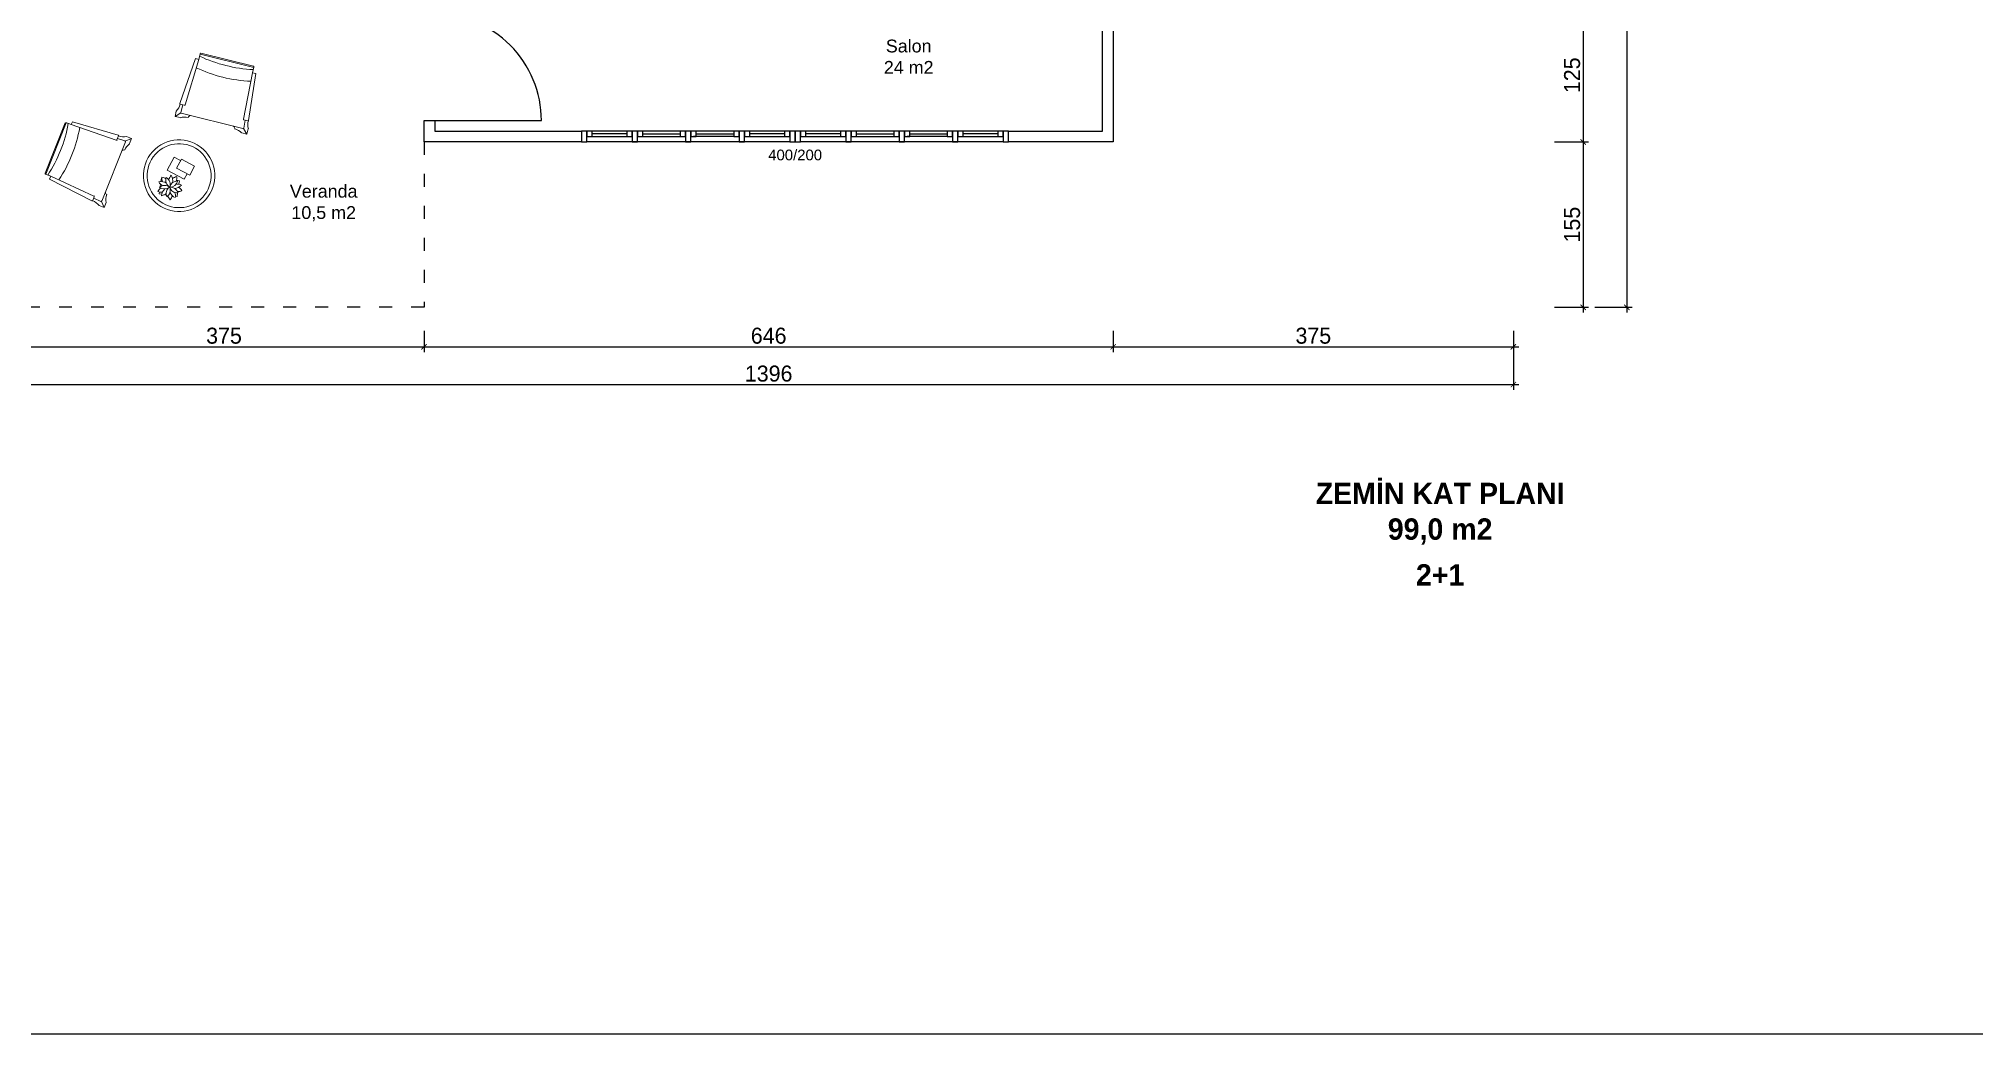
# Model space of a CAD drawing. Header units: inches. Extents: x 321 to 21697, y 7 to 6462.
# Drawn here: x 11704 to 13519, y 7 to 940 of the extents above; entities that cross this region are included whole.
import ezdxf

# ---------------------------------------------------------------- set-up
doc = ezdxf.new("R2010")
doc.units = ezdxf.units.IN
doc.header["$MEASUREMENT"] = 0
doc.linetypes.add('ACAD_ISO03W100', pattern=[30, 12, -18])
doc.layers.add('Kapı', color=154, linetype='Continuous', true_color=0x0c4697)
doc.layers.add('Pencere', color=141, linetype='Continuous')
doc.layers.add('Veranda', color=31, linetype='Continuous')
doc.layers.add('tefris', color=8, linetype='Continuous', lineweight=5)
doc.styles.add('DIŞ ÖLÇÜ', font='FRAMDCN.TTF', dxfattribs={"height": 15})
doc.styles.get("Standard").update_dxf_attribs({"font": 'arial.ttf'})
doc.dimstyles.new('YAZI STİLİ', dxfattribs={"dimscale": 0.5, "dimtxt": 15, "dimasz": 10, "dimexe": 10, "dimexo": 10, "dimgap": 5, "dimtad": 1, "dimdec": 0, "dimtxsty": 'DIŞ ÖLÇÜ', "dimblk": 'ARCHTICK', "dimcen": 2.5, "dimdle": 10, "dimadec": 0, "dimazin": 0, "dimtfac": 1, "dimtdec": 0, "dimtix": 1, "dimtmove": 0, "dimatfit": 3, "dimldrblk": 'ARCHTICK', "dimfxl": 60, "dimfxlon": 1, "dimlwd": -1, "dimlwe": -1, "dimarcsym": 0})

# ---------------------------------------------------------------- blocks, each defined once
blk = doc.blocks.new('saksı masa')
at = {"lineweight": 0, "elevation": 51}
for points in [[(42694.8, -80314.2), (42694.8, -80310.9), (42697.5, -80310.9)], [(42704.7, -80310.9), (42705.4, -80310.9)], [(42707.5, -80310.9), (42707.7, -80310.9)], [(42711.4, -80310.9), (42711.8, -80310.9), (42711.8, -80314.1)], [(42711.8, -80316.5), (42711.8, -80319.2)], [(42694.8, -80321.8), (42694.8, -80321.2)], [(42696.5, -80325.8), (42694.8, -80325.8), (42694.8, -80322.4)], [(42706.8, -80325.8), (42705.2, -80325.8)], [(42711.8, -80323.9), (42711.8, -80325.8), (42709.5, -80325.8)], [(42711.8, -80319.9), (42711.8, -80320.9)]]:
    blk.add_lwpolyline(points, dxfattribs=at)
at = {"linetype": 'ByBlock', "lineweight": 0}
for centre, radius, start, end in [((42700.1, -80327.2, 51), 11.6, 118.6486, 139.7895), ((42695.4, -80323.5, 51), 9.31, 78.5069, 108.8699), ((42699.7, -80310.2, 51), 8.58, 211.3987, 260.8676), ((42703.6, -80310.8, 51), 7.29, 183.7527, 264.9553), ((42695.1, -80319.1, 51), 7.91, 7.4841, 81.2239), ((42704.6, -80309.9, 51), 7.21, 160.7524, 194.4914), ((42693.4, -80318.2, 51), 11.6, 46.6486, 67.7895), ((42709.5, -80312.5, 51), 8.58, 139.3987, 188.8676), ((42710.1, -80316.5, 51), 7.29, 111.7527, 192.9553), ((42695.5, -80312.5, 51), 9.31, 6.5068, 36.8699), ((42699.6, -80311, 51), 7.91, 295.4841, 9.2239), ((42706.7, -80324.4, 51), 7.29, 39.7527, 120.9553), ((42710.3, -80322.6, 51), 8.58, 67.3987, 116.8676), ((42711.3, -80317.1, 51), 7.21, 88.7524, 122.4914), ((42706, -80309.3, 51), 9.31, 294.5068, 324.8699), ((42700, -80309, 51), 11.6, 334.6486, 355.7895), ((42695.6, -80314, 51), 7.21, 232.7524, 266.4914), ((42701.5, -80325.9, 51), 7.91, 79.4841, 153.2239), ((42696.3, -80315.3, 51), 7.29, 255.7527, 336.9553), ((42705.7, -80327, 51), 9.31, 150.5068, 180.8699), ((42694.4, -80318.8, 51), 8.58, 283.3987, 332.8676), ((42710.7, -80323.7, 51), 11.6, 190.6486, 211.7895), ((42696.8, -80323.8, 51), 7.21, 304.7524, 338.4914), ((42709.9, -80321.9, 51), 7.91, 151.4841, 225.2239), ((42708.7, -80312.7, 51), 7.91, 223.4841, 297.2239), ((42698.2, -80323.6, 51), 7.29, 327.7527, 48.9553), ((42712.3, -80318.3, 51), 9.31, 222.5069, 252.8699), ((42701, -80326.5, 51), 8.58, 355.3987, 44.8676), ((42710.7, -80312.4, 51), 11.6, 262.6486, 283.7895), ((42706.5, -80325.7, 51), 7.21, 16.7524, 50.4914)]:
    blk.add_arc(centre, radius, start, end, dxfattribs=at)
blk = doc.blocks.new('sdkg')
at = {"lineweight": 0}
blk.add_lwpolyline([(-25200.4, 766.3), (-25206, 765), (-25210.2, 782.6), (-25196.9, 785.8), (-25195.4, 779.3)], dxfattribs=at)
blk.add_lwpolyline([(-25203.1, 777.5), (-25193.7, 779.7), (-25190.4, 766), (-25199.8, 763.7)], close=True, dxfattribs=at)
for major_axis in [(23.7, -23.7), (21.2, -21.2)]:
    blk.add_ellipse((-25206.7, 770.8), major_axis=major_axis, ratio=1, start_param=0.785398, end_param=7.068583, dxfattribs=at)
at = {"lineweight": 0, "xscale": -1, "rotation": 304.2121771615189}
blk.add_blockref('saksı masa', (65209.5, 10616.1, -51), dxfattribs=at)
blk = doc.blocks.new('_ArchTick')
at = {"color": 0, "linetype": 'ByBlock', "const_width": 0.15}
blk.add_lwpolyline([(-0.5, -0.5), (0.5, 0.5)], dxfattribs=at)
blk = doc.blocks.new('*D374')
at = {"color": 0, "transparency": 16777216}
for p, q in [((13192.8, 1743.4), (13192.8, 683.4)), ((13162.8, 1738.4), (13197.8, 1738.4)), ((13162.8, 688.4), (13197.8, 688.4))]:
    blk.add_line(p, q, dxfattribs=at)
at = {"layer": 'Defpoints', "color": 0, "transparency": 16777216}
for p in [(13151.9, 1738.4), (13151.9, 688.4), (13192.8, 688.4)]:
    blk.add_point(p, dxfattribs=at)
at = {"color": 0, "transparency": 16777216, "xscale": 5, "yscale": 5, "zscale": 5}
for p, rotation in [((13192.8, 1738.4), 90), ((13192.8, 688.4), 270)]:
    blk.add_blockref('_ArchTick', p, dxfattribs=dict(at, rotation=rotation))
at = {"color": 0, "transparency": 16777216, "insert": (13182.5, 1213.4), "char_height": 15, "attachment_point": 5, "rotation": 90, "style": 'DIŞ ÖLÇÜ'}
blk.add_mtext('1050', dxfattribs=at)
blk = doc.blocks.new('*D375')
at = {"color": 0, "transparency": 16777216}
for p, q in [((13125.1, 968.4), (13156.9, 968.4)), ((13151.9, 973.4), (13151.9, 838.4)), ((13125.1, 843.4), (13156.9, 843.4))]:
    blk.add_line(p, q, dxfattribs=at)
at = {"layer": 'Defpoints', "color": 0, "transparency": 16777216}
for p in [(13120.1, 968.4), (13120.1, 843.4), (13151.9, 843.4)]:
    blk.add_point(p, dxfattribs=at)
at = {"color": 0, "transparency": 16777216, "xscale": 5, "yscale": 5, "zscale": 5}
for p, rotation in [((13151.9, 968.4), 90), ((13151.9, 843.4), 270)]:
    blk.add_blockref('_ArchTick', p, dxfattribs=dict(at, rotation=rotation))
at = {"color": 0, "transparency": 16777216, "insert": (13141.6, 905.9), "char_height": 15, "attachment_point": 5, "rotation": 90, "style": 'DIŞ ÖLÇÜ'}
blk.add_mtext('125', dxfattribs=at)
blk = doc.blocks.new('*D382')
at = {"color": 0, "transparency": 16777216}
for p, q in [((11690.5, 664), (11690.5, 646.4)), ((12065.5, 664), (12065.5, 646.4)), ((11685.5, 651.4), (12070.5, 651.4))]:
    blk.add_line(p, q, dxfattribs=at)
at = {"layer": 'Defpoints', "color": 0, "transparency": 16777216}
for p in [(11690.5, 669), (12065.5, 669), (12065.5, 651.4)]:
    blk.add_point(p, dxfattribs=at)
at = {"color": 0, "transparency": 16777216, "xscale": 5, "yscale": 5, "zscale": 5, "rotation": 180}
blk.add_blockref('_ArchTick', (11690.5, 651.4), dxfattribs=at)
at = {"color": 0, "transparency": 16777216, "xscale": 5, "yscale": 5, "zscale": 5}
blk.add_blockref('_ArchTick', (12065.5, 651.4), dxfattribs=at)
at = {"color": 0, "transparency": 16777216, "insert": (11878, 661.7), "char_height": 15, "attachment_point": 5, "style": 'DIŞ ÖLÇÜ'}
blk.add_mtext('375', dxfattribs=at)
blk = doc.blocks.new('*D383')
at = {"color": 0, "transparency": 16777216}
for p, q in [((12065.5, 666.3), (12065.5, 646.4)), ((12711.5, 666.3), (12711.5, 646.4)), ((12060.5, 651.4), (12716.5, 651.4))]:
    blk.add_line(p, q, dxfattribs=at)
at = {"layer": 'Defpoints', "color": 0, "transparency": 16777216}
for p in [(12065.5, 671.3), (12711.5, 671.3), (12711.5, 651.4)]:
    blk.add_point(p, dxfattribs=at)
at = {"color": 0, "transparency": 16777216, "xscale": 5, "yscale": 5, "zscale": 5, "rotation": 180}
blk.add_blockref('_ArchTick', (12065.5, 651.4), dxfattribs=at)
at = {"color": 0, "transparency": 16777216, "xscale": 5, "yscale": 5, "zscale": 5}
blk.add_blockref('_ArchTick', (12711.5, 651.4), dxfattribs=at)
at = {"color": 0, "transparency": 16777216, "insert": (12388.5, 661.7), "char_height": 15, "attachment_point": 5, "style": 'DIŞ ÖLÇÜ'}
blk.add_mtext('646', dxfattribs=at)
blk = doc.blocks.new('*D384')
at = {"color": 0, "transparency": 16777216}
for p, q in [((11690.5, 645.1), (11690.5, 611)), ((13086.5, 646), (13086.5, 611)), ((11685.5, 616), (13091.5, 616))]:
    blk.add_line(p, q, dxfattribs=at)
at = {"layer": 'Defpoints', "color": 0, "transparency": 16777216}
for p in [(11690.5, 650.1), (13086.5, 651.4), (13086.5, 616)]:
    blk.add_point(p, dxfattribs=at)
at = {"color": 0, "transparency": 16777216, "xscale": 5, "yscale": 5, "zscale": 5, "rotation": 180}
blk.add_blockref('_ArchTick', (11690.5, 616), dxfattribs=at)
at = {"color": 0, "transparency": 16777216, "xscale": 5, "yscale": 5, "zscale": 5}
blk.add_blockref('_ArchTick', (13086.5, 616), dxfattribs=at)
at = {"color": 0, "transparency": 16777216, "insert": (12388.5, 626.2), "char_height": 15, "attachment_point": 5, "style": 'DIŞ ÖLÇÜ'}
blk.add_mtext('1396', dxfattribs=at)
blk = doc.blocks.new('*D386')
at = {"color": 0, "transparency": 16777216}
for p, q in [((13125.1, 843.4), (13156.9, 843.4)), ((13151.9, 848.4), (13151.9, 683.4)), ((13125.1, 688.4), (13156.9, 688.4))]:
    blk.add_line(p, q, dxfattribs=at)
at = {"layer": 'Defpoints', "color": 0, "transparency": 16777216}
for p in [(13120.1, 843.4), (13120.1, 688.4), (13151.9, 688.4)]:
    blk.add_point(p, dxfattribs=at)
at = {"color": 0, "transparency": 16777216, "xscale": 5, "yscale": 5, "zscale": 5}
for p, rotation in [((13151.9, 843.4), 90), ((13151.9, 688.4), 270)]:
    blk.add_blockref('_ArchTick', p, dxfattribs=dict(at, rotation=rotation))
at = {"color": 0, "transparency": 16777216, "insert": (13141.6, 765.9), "char_height": 15, "attachment_point": 5, "rotation": 90, "style": 'DIŞ ÖLÇÜ'}
blk.add_mtext('155', dxfattribs=at)
blk = doc.blocks.new('*D387')
at = {"color": 0, "transparency": 16777216}
for p, q in [((12711.5, 666.3), (12711.5, 646.4)), ((13086.5, 666.3), (13086.5, 646.4)), ((12706.5, 651.4), (13091.5, 651.4))]:
    blk.add_line(p, q, dxfattribs=at)
at = {"layer": 'Defpoints', "color": 0, "transparency": 16777216}
for p in [(12711.5, 671.3), (13086.5, 671.3), (13086.5, 651.4)]:
    blk.add_point(p, dxfattribs=at)
at = {"color": 0, "transparency": 16777216, "xscale": 5, "yscale": 5, "zscale": 5, "rotation": 180}
blk.add_blockref('_ArchTick', (12711.5, 651.4), dxfattribs=at)
at = {"color": 0, "transparency": 16777216, "xscale": 5, "yscale": 5, "zscale": 5}
blk.add_blockref('_ArchTick', (13086.5, 651.4), dxfattribs=at)
at = {"color": 0, "transparency": 16777216, "insert": (12899, 661.7), "char_height": 15, "attachment_point": 5, "style": 'DIŞ ÖLÇÜ'}
blk.add_mtext('375', dxfattribs=at)

msp = doc.modelspace()

# ---------------------------------------------------------------- linework, layer by layer
at = {"lineweight": 25}
for p, q in [((12701.5, 853.4), (12701.5, 978.4)), ((12711.5, 968.4), (12711.5, 843.4)), ((12065.5, 843.4), (12065.5, 863.4)), ((12065.5, 863.4), (12075.5, 863.4)), ((12075.5, 863.4), (12075.5, 853.4)), ((12075.5, 853.4), (12213.2, 853.4)), ((12213.2, 853.4), (12213.2, 843.4)), ((12613.2, 843.4), (12613.2, 853.4)), ((12613.2, 853.4), (12701.5, 853.4)), ((12213.2, 843.4), (12065.5, 843.4)), ((12711.5, 843.4), (12613.2, 843.4))]:
    msp.add_line(p, q, dxfattribs=at)
msp.add_lwpolyline([(11008.9, 2529.5), (13680.8, 2529.5), (13680.8, 7), (11008.9, 7)], close=True)
at = {"layer": 'Kapı'}
msp.add_lwpolyline([(12075.5, 863.4), (12175.5, 863.4, 0.414214), (12075.5, 963.4)], format="xyb", dxfattribs=at)
at = {"layer": 'Pencere'}
for p, q in [((12408.2, 853.4), (12218.2, 853.4)), ((12608.2, 853.4), (12418.2, 853.4)), ((12408.2, 843.4), (12218.2, 843.4)), ((12255.7, 850.9), (12223.2, 850.9)), ((12223.2, 848.4), (12255.7, 848.4)), ((12270.7, 850.9), (12305.7, 850.9)), ((12270.7, 848.4), (12308.2, 848.4)), ((12355.7, 848.4), (12318.2, 848.4)), ((12320.7, 850.9), (12355.7, 850.9)), ((12403.2, 850.9), (12370.7, 850.9)), ((12370.7, 848.4), (12403.2, 848.4)), ((12608.2, 843.4), (12418.2, 843.4)), ((12455.7, 850.9), (12423.2, 850.9)), ((12423.2, 848.4), (12455.7, 848.4)), ((12470.7, 850.9), (12505.7, 850.9)), ((12470.7, 848.4), (12508.2, 848.4)), ((12555.7, 848.4), (12518.2, 848.4)), ((12520.7, 850.9), (12555.7, 850.9)), ((12603.2, 850.9), (12570.7, 850.9)), ((12570.7, 848.4), (12603.2, 848.4))]:
    msp.add_line(p, q, dxfattribs=at)
for points in [[(12218.2, 853.4), (12213.2, 853.4), (12213.2, 843.4), (12218.2, 843.4), (12218.2, 853.4)], [(12223.2, 848.4), (12223.2, 853.4), (12218.2, 853.4), (12218.2, 848.4), (12223.2, 848.4)], [(12260.7, 848.4), (12260.7, 853.4), (12255.7, 853.4), (12255.7, 848.4), (12260.7, 848.4)], [(12265.7, 853.4), (12260.7, 853.4), (12260.7, 843.4), (12265.7, 843.4), (12265.7, 853.4)], [(12270.7, 848.4), (12270.7, 853.4), (12265.7, 853.4), (12265.7, 848.4), (12270.7, 848.4)], [(12310.7, 848.4), (12310.7, 853.4), (12305.7, 853.4), (12305.7, 848.4), (12310.7, 848.4)], [(12315.7, 853.4), (12310.7, 853.4), (12310.7, 843.4), (12315.7, 843.4), (12315.7, 853.4)], [(12320.7, 848.4), (12320.7, 853.4), (12315.7, 853.4), (12315.7, 848.4), (12320.7, 848.4)], [(12360.7, 848.4), (12360.7, 853.4), (12355.7, 853.4), (12355.7, 848.4), (12360.7, 848.4)], [(12365.7, 853.4), (12360.7, 853.4), (12360.7, 843.4), (12365.7, 843.4), (12365.7, 853.4)], [(12370.7, 848.4), (12370.7, 853.4), (12365.7, 853.4), (12365.7, 848.4), (12370.7, 848.4)], [(12408.2, 848.4), (12408.2, 853.4), (12403.2, 853.4), (12403.2, 848.4), (12408.2, 848.4)], [(12413.2, 853.4), (12408.2, 853.4), (12408.2, 843.4), (12413.2, 843.4), (12413.2, 853.4)], [(12418.2, 853.4), (12413.2, 853.4), (12413.2, 843.4), (12418.2, 843.4), (12418.2, 853.4)], [(12423.2, 848.4), (12423.2, 853.4), (12418.2, 853.4), (12418.2, 848.4), (12423.2, 848.4)], [(12460.7, 848.4), (12460.7, 853.4), (12455.7, 853.4), (12455.7, 848.4), (12460.7, 848.4)], [(12465.7, 853.4), (12460.7, 853.4), (12460.7, 843.4), (12465.7, 843.4), (12465.7, 853.4)], [(12470.7, 848.4), (12470.7, 853.4), (12465.7, 853.4), (12465.7, 848.4), (12470.7, 848.4)], [(12510.7, 848.4), (12510.7, 853.4), (12505.7, 853.4), (12505.7, 848.4), (12510.7, 848.4)], [(12515.7, 853.4), (12510.7, 853.4), (12510.7, 843.4), (12515.7, 843.4), (12515.7, 853.4)], [(12520.7, 848.4), (12520.7, 853.4), (12515.7, 853.4), (12515.7, 848.4), (12520.7, 848.4)], [(12560.7, 848.4), (12560.7, 853.4), (12555.7, 853.4), (12555.7, 848.4), (12560.7, 848.4)], [(12565.7, 853.4), (12560.7, 853.4), (12560.7, 843.4), (12565.7, 843.4), (12565.7, 853.4)], [(12570.7, 848.4), (12570.7, 853.4), (12565.7, 853.4), (12565.7, 848.4), (12570.7, 848.4)], [(12608.2, 848.4), (12608.2, 853.4), (12603.2, 853.4), (12603.2, 848.4), (12608.2, 848.4)], [(12613.2, 853.4), (12608.2, 853.4), (12608.2, 843.4), (12613.2, 843.4), (12613.2, 853.4)]]:
    msp.add_lwpolyline(points, dxfattribs=at)
at = {"layer": 'tefris', "extrusion": (0, 0, -1)}
for p, q in [((11854.3, 920.8), (11855.6, 926.1)), ((11854.3, 920.8), (11855.6, 926.1)), ((11906, 913.2), (11855.5, 925.7)), ((11906, 913.2), (11855.5, 925.7)), ((11905.7, 914.3), (11856.4, 926.5)), ((11905.7, 914.3), (11856.4, 926.5)), ((11851.4, 921.6), (11836.7, 879.5)), ((11851.4, 921.6), (11836.7, 879.5)), ((11854.3, 920.8), (11841.5, 878.3)), ((11854.3, 920.8), (11841.5, 878.3)), ((11854.3, 920.8), (11851.4, 921.6)), ((11854.3, 920.8), (11851.4, 921.6)), ((11904.8, 908.3), (11896.2, 864.7)), ((11904.8, 908.3), (11896.2, 864.7)), ((11907.7, 907.6), (11901.1, 863.6)), ((11907.7, 907.6), (11901.1, 863.6)), ((11904.8, 908.3), (11906.1, 913.6)), ((11904.8, 908.3), (11906.1, 913.6)), ((11904.8, 908.3), (11907.7, 907.6)), ((11904.8, 908.3), (11907.7, 907.6)), ((11832.1, 867.4), (11833.3, 872.3)), ((11832.1, 867.4), (11833.3, 872.3)), ((11837.1, 878.8), (11840.8, 877.9)), ((11837.1, 878.8), (11840.8, 877.9)), ((11839.5, 878.2), (11837.4, 871.1)), ((11839.5, 878.2), (11837.4, 871.1)), ((11710.3, 814), (11729.1, 861.2)), ((11710.3, 814), (11729.1, 861.2)), ((11711, 813.1), (11730.2, 861.4)), ((11711, 813.1), (11730.2, 861.4)), ((11734.9, 859.6), (11729.9, 861.6)), ((11734.9, 859.6), (11729.9, 861.6)), ((11734.9, 859.6), (11736, 862.3)), ((11734.9, 859.6), (11736, 862.3)), ((11734.9, 859.6), (11777, 845.2)), ((11734.9, 859.6), (11777, 845.2)), ((11736, 862.3), (11778.7, 849.8)), ((11736, 862.3), (11778.7, 849.8)), ((11837.4, 870.6), (11832.1, 867.4)), ((11837.4, 870.6), (11832.1, 867.4)), ((11832.1, 867.4), (11837, 866.2)), ((11832.1, 867.4), (11837, 866.2)), ((11837.8, 870.3), (11895.8, 855.9)), ((11837.8, 870.3), (11895.8, 855.9)), ((11896.3, 856), (11899.5, 850.7)), ((11896.3, 856), (11899.5, 850.7)), ((11897.9, 863.7), (11896.5, 856.4)), ((11897.9, 863.7), (11896.5, 856.4)), ((11900.3, 863.1), (11896.7, 864)), ((11900.3, 863.1), (11896.7, 864)), ((11899.5, 850.7), (11900.7, 855.6)), ((11899.5, 850.7), (11900.7, 855.6)), ((11785.6, 843.5), (11763.4, 788)), ((11785.6, 843.5), (11763.4, 788)), ((11779.1, 849), (11777.7, 845.5)), ((11779.1, 849), (11777.7, 845.5)), ((11778.2, 846.7), (11785.2, 844.3)), ((11778.2, 846.7), (11785.2, 844.3)), ((11785.5, 844), (11791.3, 846.5)), ((11785.5, 844), (11791.3, 846.5)), ((11791.3, 846.5), (11786.6, 848.4)), ((11791.3, 846.5), (11786.6, 848.4)), ((11791.3, 846.5), (11789.4, 841.8)), ((11791.3, 846.5), (11789.4, 841.8)), ((11899.5, 850.7), (11894.6, 851.9)), ((11899.5, 850.7), (11894.6, 851.9)), ((11715.6, 811.3), (11710.6, 813.3)), ((11715.6, 811.3), (11710.6, 813.3)), ((11715.6, 811.3), (11714.5, 808.5)), ((11715.6, 811.3), (11714.5, 808.5)), ((11714.5, 808.5), (11754.2, 788.2)), ((11714.5, 808.5), (11754.2, 788.2)), ((11715.6, 811.3), (11756.1, 792.7)), ((11715.6, 811.3), (11756.1, 792.7)), ((11755, 788.5), (11756.4, 792)), ((11755, 788.5), (11756.4, 792)), ((11755.9, 790.8), (11762.6, 787.7)), ((11755.9, 790.8), (11762.6, 787.7)), ((11765.6, 781.9), (11760.9, 783.8)), ((11765.6, 781.9), (11760.9, 783.8)), ((11763.1, 787.7), (11765.6, 781.9)), ((11763.1, 787.7), (11765.6, 781.9)), ((11765.6, 781.9), (11767.5, 786.7)), ((11765.6, 781.9), (11767.5, 786.7))]:
    msp.add_line(p, q, dxfattribs=at)
for centre, radius, start, end in [((-11856.2, 925.9), 0.6, 13.9411, 103.9411), ((-11856.2, 925.9), 0.6, 13.9411, 103.9411), ((-11909, 1033.2), 133.1, 272.4963, 295.386), ((-11909, 1033.2), 133.1, 272.4963, 295.386), ((-11911.7, 1044.2), 133.1, 272.6771, 295.2052), ((-11911.7, 1044.2), 133.1, 272.6771, 295.2052), ((-11905.5, 913.7), 0.6, 103.9411, 193.9411), ((-11905.5, 913.7), 0.6, 103.9411, 193.9411), ((-11823.2, 882.3), 14.2, 194.4186, 224.6581), ((-11823.2, 882.3), 14.2, 194.4186, 224.6581), ((-11837.2, 879.3), 0.6, 283.9411, 19.3264), ((-11837.2, 879.3), 0.6, 283.9411, 19.3264), ((-11840.9, 878.4), 0.6, 196.7935, 283.9411), ((-11840.9, 878.4), 0.6, 196.7935, 283.9411), ((-11601.2, 884.8), 133.1, 190.4669, 212.9949), ((-11601.2, 884.8), 133.1, 190.4669, 212.9949), ((-11611.8, 880.6), 133.1, 190.2861, 213.1757), ((-11611.8, 880.6), 133.1, 190.2861, 213.1757), ((-11841.1, 852.5), 14.2, 73.2242, 103.4637), ((-11841.1, 852.5), 14.2, 73.2242, 103.4637), ((-11838, 870.9), 0.6, 283.9411, 16.7935), ((-11838, 870.9), 0.6, 283.9411, 16.7935), ((-11847.1, 865.3), 2.91, 21.9736, 79.7332), ((-11847.1, 865.3), 2.91, 21.9736, 79.7332), ((-11885.2, 855.8), 2.91, 128.1491, 185.9086), ((-11885.2, 855.8), 2.91, 128.1491, 185.9086), ((-11884.5, 841.8), 14.2, 104.4186, 134.6581), ((-11884.5, 841.8), 14.2, 104.4186, 134.6581), ((-11895.9, 856.5), 0.6, 191.0888, 283.9411), ((-11895.9, 856.5), 0.6, 191.0888, 283.9411), ((-11896.8, 864.6), 0.6, 283.9411, 11.0888), ((-11896.8, 864.6), 0.6, 283.9411, 11.0888), ((-11914.4, 859.7), 14.2, 343.2242, 13.4637), ((-11914.4, 859.7), 14.2, 343.2242, 13.4637), ((-11900.5, 863.6), 0.6, 188.5559, 283.9411), ((-11900.5, 863.6), 0.6, 188.5559, 283.9411), ((-11777.2, 845.7), 0.6, 201.7309, 288.8786), ((-11777.2, 845.7), 0.6, 201.7309, 288.8786), ((-11778.6, 849.2), 0.6, 106.3456, 201.7309), ((-11778.6, 849.2), 0.6, 106.3456, 201.7309), ((-11784.4, 862.4), 14.2, 261.0139, 291.2534), ((-11784.4, 862.4), 14.2, 261.0139, 291.2534), ((-11784.2, 833), 2.91, 45.9388, 103.6984), ((-11784.2, 833), 2.91, 45.9388, 103.6984), ((-11798.1, 830.5), 14.2, 22.2084, 52.4478), ((-11798.1, 830.5), 14.2, 22.2084, 52.4478), ((-11785, 843.8), 0.6, 108.8786, 201.7309), ((-11785, 843.8), 0.6, 108.8786, 201.7309), ((-11710.8, 813.8), 0.6, 291.7309, 21.7309), ((-11710.8, 813.8), 0.6, 291.7309, 21.7309), ((-11754.4, 788.7), 0.6, 201.7309, 297.1161), ((-11754.4, 788.7), 0.6, 201.7309, 297.1161), ((-11749.6, 775.1), 14.2, 112.2084, 142.4478), ((-11749.6, 775.1), 14.2, 112.2084, 142.4478), ((-11755.8, 792.2), 0.6, 114.5832, 201.7309), ((-11755.8, 792.2), 0.6, 114.5832, 201.7309), ((-11762.9, 788.3), 0.6, 201.7309, 294.5832), ((-11762.9, 788.3), 0.6, 201.7309, 294.5832), ((-11769.7, 796.6), 2.91, 299.7634, 357.5229), ((-11769.7, 796.6), 2.91, 299.7634, 357.5229), ((-11781.5, 788.9), 14.2, 351.0139, 21.2534), ((-11781.5, 788.9), 14.2, 351.0139, 21.2534)]:
    msp.add_arc(centre, radius, start, end, dxfattribs=at)
at = {"layer": 'Veranda', "linetype": 'ACAD_ISO03W100'}
msp.add_lwpolyline([(12065.5, 843.4), (12065.5, 688.4), (11690.5, 688.4), (11690.5, 968.4)], dxfattribs=at)

# ---------------------------------------------------------------- block references
at = {"layer": 'tefris', "rotation": 47.87978471213389}
msp.add_blockref('sdkg', (29313.5, 18991.6), dxfattribs=at)

# ---------------------------------------------------------------- texts
at = {"attachment_point": 1}
for s, width, insert, char_height in [('\\pxqc;Salon\\P24 m2', 71.659, (12483.9, 939.3), 12), ('\\pxqc;400/200', 59.239, (12383.7, 836.2), 10), ('\\pxqc;Veranda\\P10,5 m2', 71.277, (11935.8, 803.2), 12), ('\\pxqc;{\\fFranklin Gothic Medium Cond|b1|i0|c162|p34;ZEMİN KAT PLANI \\P99,0 m2}', 496.116, (12769.8, 523.9), 20), ('\\pxqc;{\\fFranklin Gothic Medium Cond|b1|i0|c162|p34;\\C252;\\c9999763;2+1}', 496.116, (12769.8, 447.6), 20)]:
    msp.add_mtext_dynamic_manual_height_columns(s, width=width, gutter_width=12.5, heights=[0], dxfattribs=dict(at, insert=insert, char_height=char_height))

# ---------------------------------------------------------------- dimensions: what is measured, and where the dimension line sits
for base, p1, p2, picture, middle in [((13192.8, 688.4), (13151.9, 1738.4), (13151.9, 688.4), '*D374', (13182.5, 1213.4)), ((13151.9, 843.4), (13120.1, 968.4), (13120.1, 843.4), '*D375', (13141.6, 905.9)), ((13151.9, 688.4), (13120.1, 843.4), (13120.1, 688.4), '*D386', (13141.6, 765.9))]:
    dim = msp.add_linear_dim(base=base, p1=p1, p2=p2, angle=90, dimstyle='YAZI STİLİ')
    dim.commit()
    dim.dimension.update_dxf_attribs({"geometry": picture, "text_midpoint": middle})
for base, p1, p2, picture, middle in [((12065.5, 651.4), (11690.5, 669), (12065.5, 669), '*D382', (11878, 661.7)), ((12711.5, 651.4), (12065.5, 671.3), (12711.5, 671.3), '*D383', (12388.5, 661.7)), ((13086.5, 651.4), (12711.5, 671.3), (13086.5, 671.3), '*D387', (12899, 661.7)), ((13086.5, 616), (11690.5, 650.1), (13086.5, 651.4), '*D384', (12388.5, 626.2))]:
    dim = msp.add_linear_dim(base=base, p1=p1, p2=p2, dimstyle='YAZI STİLİ')
    dim.commit()
    dim.dimension.update_dxf_attribs({"geometry": picture, "text_midpoint": middle})

doc.saveas('drawing.dxf')
